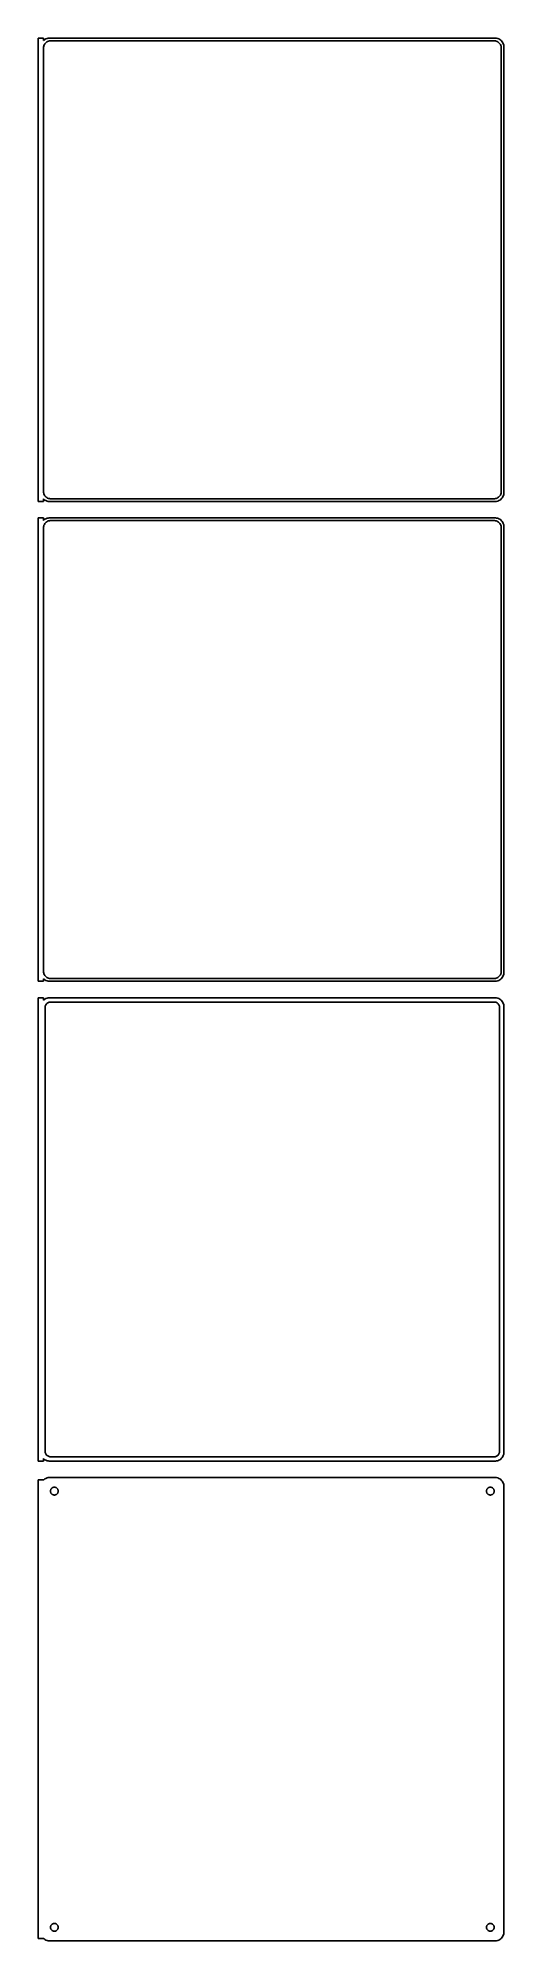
# Model space of a CAD drawing. Header units: metres. Extents: x -129 to 128, y 929 to 1975.
import ezdxf

# ---------------------------------------------------------------- set-up
doc = ezdxf.new("R2010")
doc.units = ezdxf.units.M

msp = doc.modelspace()

# ---------------------------------------------------------------- linework, layer by layer
for p, q in [((-126, 1975.49), (-129, 1975.49)), ((-129, 1975.49), (-129, 1720.51)), ((-126, 1974.06), (-126, 1975.49)), ((-125.687, 1974.35), (-126, 1974.06)), ((-126, 1970), (-125.968, 1970.5)), ((-126, 1726), (-126, 1970)), ((-125.968, 1970.5), (-125.874, 1970.99)), ((-125.874, 1970.99), (-125.719, 1971.47)), ((-125.719, 1971.47), (-125.505, 1971.93)), ((-125.179, 1974.72), (-125.687, 1974.35)), ((-125.505, 1971.93), (-125.236, 1972.35)), ((-125.236, 1972.35), (-124.916, 1972.74)), ((-124.629, 1975.02), (-125.179, 1974.72)), ((-124.916, 1972.74), (-124.55, 1973.08)), ((-124.045, 1975.26), (-124.629, 1975.02)), ((-124.55, 1973.08), (-124.143, 1973.38)), ((-124.143, 1973.38), (-123.703, 1973.62)), ((-123.437, 1975.41), (-124.045, 1975.26)), ((-123.703, 1973.62), (-123.236, 1973.8)), ((-122.814, 1975.49), (-123.437, 1975.41)), ((-123.236, 1973.8), (-122.75, 1973.93)), ((122.814, 1975.49), (-122.814, 1975.49)), ((-122.75, 1973.93), (-122.251, 1973.99)), ((-122.251, 1973.99), (122.251, 1973.99)), ((122.251, 1973.99), (122.75, 1973.93)), ((122.75, 1973.93), (123.236, 1973.8)), ((123.437, 1975.41), (122.814, 1975.49)), ((123.236, 1973.8), (123.703, 1973.62)), ((124.045, 1975.26), (123.437, 1975.41)), ((123.703, 1973.62), (124.143, 1973.38)), ((124.629, 1975.02), (124.045, 1975.26)), ((124.143, 1973.38), (124.55, 1973.08)), ((124.55, 1973.08), (124.916, 1972.74)), ((125.179, 1974.72), (124.629, 1975.02)), ((124.916, 1972.74), (125.236, 1972.35)), ((125.687, 1974.35), (125.179, 1974.72)), ((125.236, 1972.35), (125.505, 1971.93)), ((125.505, 1971.93), (125.719, 1971.47)), ((126.145, 1973.92), (125.687, 1974.35)), ((125.719, 1971.47), (125.874, 1970.99)), ((125.874, 1970.99), (125.968, 1970.5)), ((125.968, 1970.5), (126, 1970)), ((126, 1970), (126, 1726)), ((126.545, 1973.44), (126.145, 1973.92)), ((126.882, 1972.91), (126.545, 1973.44)), ((127.149, 1972.34), (126.882, 1972.91)), ((127.343, 1971.74), (127.149, 1972.34)), ((127.461, 1971.13), (127.343, 1971.74)), ((127.5, 1970.5), (127.461, 1971.13)), ((127.5, 1725.5), (127.5, 1970.5)), ((-129, 1720.51), (-126, 1720.51)), ((-125.968, 1725.5), (-126, 1726)), ((-126, 1721.94), (-125.687, 1721.65)), ((-126, 1720.51), (-126, 1721.94)), ((-125.874, 1725.01), (-125.968, 1725.5)), ((-125.719, 1724.53), (-125.874, 1725.01)), ((-125.505, 1724.07), (-125.719, 1724.53)), ((-125.687, 1721.65), (-125.179, 1721.28)), ((-125.236, 1723.65), (-125.505, 1724.07)), ((-124.916, 1723.26), (-125.236, 1723.65)), ((-125.179, 1721.28), (-124.629, 1720.98)), ((-124.55, 1722.92), (-124.916, 1723.26)), ((-124.629, 1720.98), (-124.045, 1720.74)), ((-124.143, 1722.62), (-124.55, 1722.92)), ((-123.703, 1722.38), (-124.143, 1722.62)), ((-124.045, 1720.74), (-123.437, 1720.59)), ((-123.236, 1722.2), (-123.703, 1722.38)), ((-123.437, 1720.59), (-122.814, 1720.51)), ((-122.75, 1722.07), (-123.236, 1722.2)), ((-122.814, 1720.51), (122.814, 1720.51)), ((-122.251, 1722.01), (-122.75, 1722.07)), ((122.251, 1722.01), (-122.251, 1722.01)), ((122.75, 1722.07), (122.251, 1722.01)), ((123.236, 1722.2), (122.75, 1722.07)), ((122.814, 1720.51), (123.437, 1720.59)), ((123.703, 1722.38), (123.236, 1722.2)), ((123.437, 1720.59), (124.045, 1720.74)), ((124.143, 1722.62), (123.703, 1722.38)), ((124.045, 1720.74), (124.629, 1720.98)), ((124.55, 1722.92), (124.143, 1722.62)), ((124.916, 1723.26), (124.55, 1722.92)), ((124.629, 1720.98), (125.179, 1721.28)), ((125.236, 1723.65), (124.916, 1723.26)), ((125.179, 1721.28), (125.687, 1721.65)), ((125.505, 1724.07), (125.236, 1723.65)), ((125.719, 1724.53), (125.505, 1724.07)), ((125.687, 1721.65), (126.145, 1722.08)), ((125.874, 1725.01), (125.719, 1724.53)), ((125.968, 1725.5), (125.874, 1725.01)), ((126, 1726), (125.968, 1725.5)), ((126.145, 1722.08), (126.545, 1722.56)), ((126.545, 1722.56), (126.882, 1723.09)), ((126.882, 1723.09), (127.149, 1723.66)), ((127.149, 1723.66), (127.343, 1724.26)), ((127.343, 1724.26), (127.461, 1724.87)), ((127.461, 1724.87), (127.5, 1725.5)), ((-126, 1711.49), (-129, 1711.49)), ((-129, 1711.49), (-129, 1456.51)), ((-126, 1710.06), (-126, 1711.49)), ((-125.687, 1710.35), (-126, 1710.06)), ((-125.968, 1706.5), (-125.874, 1706.99)), ((-125.874, 1706.99), (-125.719, 1707.47)), ((-125.719, 1707.47), (-125.505, 1707.93)), ((-125.179, 1710.72), (-125.687, 1710.35)), ((-125.505, 1707.93), (-125.236, 1708.35)), ((-125.236, 1708.35), (-124.916, 1708.74)), ((-124.629, 1711.02), (-125.179, 1710.72)), ((-124.916, 1708.74), (-124.55, 1709.08)), ((-124.045, 1711.26), (-124.629, 1711.02)), ((-124.55, 1709.08), (-124.143, 1709.38)), ((-124.143, 1709.38), (-123.703, 1709.62)), ((-123.437, 1711.41), (-124.045, 1711.26)), ((-123.703, 1709.62), (-123.236, 1709.8)), ((-122.814, 1711.49), (-123.437, 1711.41)), ((-123.236, 1709.8), (-122.75, 1709.93)), ((122.814, 1711.49), (-122.814, 1711.49)), ((-122.75, 1709.93), (-122.251, 1709.99)), ((-122.251, 1709.99), (122.251, 1709.99)), ((122.251, 1709.99), (122.75, 1709.93)), ((122.75, 1709.93), (123.236, 1709.8)), ((123.437, 1711.41), (122.814, 1711.49)), ((123.236, 1709.8), (123.703, 1709.62)), ((124.045, 1711.26), (123.437, 1711.41)), ((123.703, 1709.62), (124.143, 1709.38)), ((124.629, 1711.02), (124.045, 1711.26)), ((124.143, 1709.38), (124.55, 1709.08)), ((124.55, 1709.08), (124.916, 1708.74)), ((125.179, 1710.72), (124.629, 1711.02)), ((124.916, 1708.74), (125.236, 1708.35)), ((125.687, 1710.35), (125.179, 1710.72)), ((125.236, 1708.35), (125.505, 1707.93)), ((125.505, 1707.93), (125.719, 1707.47)), ((126.145, 1709.92), (125.687, 1710.35)), ((125.719, 1707.47), (125.874, 1706.99)), ((125.874, 1706.99), (125.968, 1706.5)), ((126.545, 1709.44), (126.145, 1709.92)), ((126.882, 1708.91), (126.545, 1709.44)), ((127.149, 1708.34), (126.882, 1708.91)), ((127.343, 1707.74), (127.149, 1708.34)), ((127.461, 1707.13), (127.343, 1707.74)), ((127.5, 1706.5), (127.461, 1707.13)), ((-126, 1706), (-125.968, 1706.5)), ((-126, 1462), (-126, 1706)), ((125.968, 1706.5), (126, 1706)), ((126, 1706), (126, 1462)), ((127.5, 1461.5), (127.5, 1706.5)), ((-129, 1456.51), (-126, 1456.51)), ((-125.968, 1461.5), (-126, 1462)), ((-126, 1457.94), (-125.687, 1457.65)), ((-126, 1456.51), (-126, 1457.94)), ((-125.874, 1461.01), (-125.968, 1461.5)), ((-125.719, 1460.53), (-125.874, 1461.01)), ((-125.505, 1460.07), (-125.719, 1460.53)), ((-125.687, 1457.65), (-125.179, 1457.28)), ((-125.236, 1459.65), (-125.505, 1460.07)), ((-124.916, 1459.26), (-125.236, 1459.65)), ((-125.179, 1457.28), (-124.629, 1456.98)), ((-124.55, 1458.92), (-124.916, 1459.26)), ((-124.629, 1456.98), (-124.045, 1456.74)), ((-124.143, 1458.62), (-124.55, 1458.92)), ((-123.703, 1458.38), (-124.143, 1458.62)), ((-124.045, 1456.74), (-123.437, 1456.59)), ((-123.236, 1458.2), (-123.703, 1458.38)), ((-123.437, 1456.59), (-122.814, 1456.51)), ((-122.75, 1458.07), (-123.236, 1458.2)), ((-122.814, 1456.51), (122.814, 1456.51)), ((-122.251, 1458.01), (-122.75, 1458.07)), ((122.251, 1458.01), (-122.251, 1458.01)), ((122.75, 1458.07), (122.251, 1458.01)), ((123.236, 1458.2), (122.75, 1458.07)), ((122.814, 1456.51), (123.437, 1456.59)), ((123.703, 1458.38), (123.236, 1458.2)), ((123.437, 1456.59), (124.045, 1456.74)), ((124.143, 1458.62), (123.703, 1458.38)), ((124.045, 1456.74), (124.629, 1456.98)), ((124.55, 1458.92), (124.143, 1458.62)), ((124.916, 1459.26), (124.55, 1458.92)), ((124.629, 1456.98), (125.179, 1457.28)), ((125.236, 1459.65), (124.916, 1459.26)), ((125.179, 1457.28), (125.687, 1457.65)), ((125.505, 1460.07), (125.236, 1459.65)), ((125.719, 1460.53), (125.505, 1460.07)), ((125.687, 1457.65), (126.145, 1458.08)), ((125.874, 1461.01), (125.719, 1460.53)), ((125.968, 1461.5), (125.874, 1461.01)), ((126, 1462), (125.968, 1461.5)), ((126.145, 1458.08), (126.545, 1458.56)), ((126.545, 1458.56), (126.882, 1459.09)), ((126.882, 1459.09), (127.149, 1459.66)), ((127.149, 1459.66), (127.343, 1460.26)), ((127.343, 1460.26), (127.461, 1460.87)), ((127.461, 1460.87), (127.5, 1461.5)), ((-126, 1447.48), (-129, 1447.48)), ((-129, 1447.48), (-129, 1192.52)), ((-126, 1446.06), (-126, 1447.48)), ((-125.687, 1446.35), (-126, 1446.06)), ((-125.179, 1446.72), (-125.687, 1446.35)), ((-124.629, 1447.02), (-125.179, 1446.72)), ((-124.045, 1447.26), (-124.629, 1447.02)), ((-123.437, 1447.41), (-124.045, 1447.26)), ((-122.814, 1447.49), (-123.437, 1447.41)), ((-123.325, 1444.82), (-122.962, 1444.96)), ((-122.962, 1444.96), (-122.583, 1445.06)), ((122.814, 1447.49), (-122.814, 1447.49)), ((-122.583, 1445.06), (-122.195, 1445.11)), ((-122.195, 1445.11), (122.195, 1445.11)), ((122.195, 1445.11), (122.583, 1445.06)), ((122.583, 1445.06), (122.962, 1444.96)), ((123.437, 1447.41), (122.814, 1447.49)), ((122.962, 1444.96), (123.325, 1444.82)), ((124.045, 1447.26), (123.437, 1447.41)), ((124.629, 1447.02), (124.045, 1447.26)), ((125.179, 1446.72), (124.629, 1447.02)), ((125.687, 1446.35), (125.179, 1446.72)), ((126.145, 1445.92), (125.687, 1446.35)), ((126.545, 1445.44), (126.145, 1445.92)), ((126.882, 1444.91), (126.545, 1445.44)), ((127.149, 1444.34), (126.882, 1444.91)), ((-125.113, 1442), (-125.088, 1442.39)), ((-125.113, 1198), (-125.113, 1442)), ((-125.088, 1442.39), (-125.015, 1442.77)), ((-125.015, 1442.77), (-124.894, 1443.15)), ((-124.894, 1443.15), (-124.728, 1443.5)), ((-124.728, 1443.5), (-124.518, 1443.83)), ((-124.518, 1443.83), (-124.269, 1444.13)), ((-124.269, 1444.13), (-123.984, 1444.4)), ((-123.984, 1444.4), (-123.668, 1444.63)), ((-123.668, 1444.63), (-123.325, 1444.82)), ((123.325, 1444.82), (123.668, 1444.63)), ((123.668, 1444.63), (123.984, 1444.4)), ((123.984, 1444.4), (124.269, 1444.13)), ((124.269, 1444.13), (124.518, 1443.83)), ((124.518, 1443.83), (124.728, 1443.5)), ((124.728, 1443.5), (124.894, 1443.15)), ((124.894, 1443.15), (125.015, 1442.77)), ((125.015, 1442.77), (125.088, 1442.39)), ((125.088, 1442.39), (125.113, 1442)), ((125.113, 1442), (125.113, 1198)), ((127.343, 1443.74), (127.149, 1444.34)), ((127.461, 1443.13), (127.343, 1443.74)), ((127.5, 1442.5), (127.461, 1443.13)), ((127.5, 1197.5), (127.5, 1442.5)), ((-126, 1192.52), (-126, 1193.94)), ((-126, 1193.94), (-125.687, 1193.65)), ((-125.687, 1193.65), (-125.179, 1193.28)), ((-125.088, 1197.61), (-125.113, 1198)), ((-125.015, 1197.23), (-125.088, 1197.61)), ((-124.894, 1196.85), (-125.015, 1197.23)), ((-124.728, 1196.5), (-124.894, 1196.85)), ((-124.518, 1196.17), (-124.728, 1196.5)), ((-124.269, 1195.87), (-124.518, 1196.17)), ((-123.984, 1195.6), (-124.269, 1195.87)), ((-123.668, 1195.37), (-123.984, 1195.6)), ((-123.325, 1195.18), (-123.668, 1195.37)), ((-122.962, 1195.04), (-123.325, 1195.18)), ((-122.583, 1194.94), (-122.962, 1195.04)), ((-122.195, 1194.89), (-122.583, 1194.94)), ((122.195, 1194.89), (-122.195, 1194.89)), ((122.583, 1194.94), (122.195, 1194.89)), ((122.962, 1195.04), (122.583, 1194.94)), ((123.325, 1195.18), (122.962, 1195.04)), ((123.668, 1195.37), (123.325, 1195.18)), ((123.984, 1195.6), (123.668, 1195.37)), ((124.269, 1195.87), (123.984, 1195.6)), ((124.518, 1196.17), (124.269, 1195.87)), ((124.728, 1196.5), (124.518, 1196.17)), ((124.894, 1196.85), (124.728, 1196.5)), ((125.015, 1197.23), (124.894, 1196.85)), ((125.088, 1197.61), (125.015, 1197.23)), ((125.113, 1198), (125.088, 1197.61)), ((125.179, 1193.28), (125.687, 1193.65)), ((125.687, 1193.65), (126.145, 1194.08)), ((126.145, 1194.08), (126.545, 1194.56)), ((126.545, 1194.56), (126.882, 1195.09)), ((126.882, 1195.09), (127.149, 1195.66)), ((127.149, 1195.66), (127.343, 1196.26)), ((127.343, 1196.26), (127.461, 1196.87)), ((127.461, 1196.87), (127.5, 1197.5)), ((-129, 1192.52), (-126, 1192.52)), ((-125.179, 1193.28), (-124.629, 1192.98)), ((-124.629, 1192.98), (-124.045, 1192.74)), ((-124.045, 1183.26), (-124.629, 1183.02)), ((-124.045, 1192.74), (-123.437, 1192.59)), ((-123.437, 1183.41), (-124.045, 1183.26)), ((-123.437, 1192.59), (-122.814, 1192.51)), ((-122.814, 1183.49), (-123.437, 1183.41)), ((-122.814, 1192.51), (122.814, 1192.51)), ((122.814, 1183.49), (-122.814, 1183.49)), ((122.814, 1192.51), (123.437, 1192.59)), ((123.437, 1183.41), (122.814, 1183.49)), ((123.437, 1192.59), (124.045, 1192.74)), ((124.045, 1183.26), (123.437, 1183.41)), ((124.045, 1192.74), (124.629, 1192.98)), ((124.629, 1183.02), (124.045, 1183.26)), ((124.629, 1192.98), (125.179, 1193.28)), ((-126, 1182.15), (-129, 1182.15)), ((-129, 1182.15), (-129, 929.847)), ((-125.687, 1182.35), (-126, 1182.06)), ((-126, 1182.06), (-126, 1182.15)), ((-125.179, 1182.72), (-125.687, 1182.35)), ((-124.629, 1183.02), (-125.179, 1182.72)), ((-122.135, 1176), (-122.118, 1176.27)), ((-122.118, 1175.73), (-122.135, 1176)), ((-122.118, 1176.27), (-122.068, 1176.53)), ((-122.068, 1175.47), (-122.118, 1175.73)), ((-122.068, 1176.53), (-121.985, 1176.79)), ((-121.985, 1175.21), (-122.068, 1175.47)), ((-121.985, 1176.79), (-121.871, 1177.03)), ((-121.871, 1174.97), (-121.985, 1175.21)), ((-121.871, 1177.03), (-121.727, 1177.26)), ((-121.727, 1174.74), (-121.871, 1174.97)), ((-121.727, 1177.26), (-121.557, 1177.46)), ((-121.557, 1174.54), (-121.727, 1174.74)), ((-121.557, 1177.46), (-121.361, 1177.65)), ((-121.361, 1174.35), (-121.557, 1174.54)), ((-121.361, 1177.65), (-121.144, 1177.8)), ((-121.144, 1174.2), (-121.361, 1174.35)), ((-121.144, 1177.8), (-120.909, 1177.93)), ((-120.909, 1174.07), (-121.144, 1174.2)), ((-120.909, 1177.93), (-120.66, 1178.03)), ((-120.66, 1173.97), (-120.909, 1174.07)), ((-120.66, 1178.03), (-120.4, 1178.1)), ((-120.4, 1173.9), (-120.66, 1173.97)), ((-120.4, 1178.1), (-120.134, 1178.13)), ((-120.134, 1173.87), (-120.4, 1173.9)), ((-120.134, 1178.13), (-119.866, 1178.13)), ((-119.866, 1173.87), (-120.134, 1173.87)), ((-119.866, 1178.13), (-119.6, 1178.1)), ((-119.6, 1173.9), (-119.866, 1173.87)), ((-119.6, 1178.1), (-119.34, 1178.03)), ((-119.34, 1173.97), (-119.6, 1173.9)), ((-119.34, 1178.03), (-119.091, 1177.93)), ((-119.091, 1174.07), (-119.34, 1173.97)), ((-119.091, 1177.93), (-118.856, 1177.8)), ((-118.856, 1174.2), (-119.091, 1174.07)), ((-118.856, 1177.8), (-118.639, 1177.65)), ((-118.639, 1174.35), (-118.856, 1174.2)), ((-118.639, 1177.65), (-118.443, 1177.46)), ((-118.443, 1174.54), (-118.639, 1174.35)), ((-118.443, 1177.46), (-118.273, 1177.26)), ((-118.273, 1174.74), (-118.443, 1174.54)), ((-118.273, 1177.26), (-118.129, 1177.03)), ((-118.129, 1174.97), (-118.273, 1174.74)), ((-118.129, 1177.03), (-118.015, 1176.79)), ((-118.015, 1175.21), (-118.129, 1174.97)), ((-118.015, 1176.79), (-117.932, 1176.53)), ((-117.932, 1175.47), (-118.015, 1175.21)), ((-117.932, 1176.53), (-117.882, 1176.27)), ((-117.882, 1175.73), (-117.932, 1175.47)), ((-117.882, 1176.27), (-117.865, 1176)), ((-117.865, 1176), (-117.882, 1175.73)), ((117.865, 1176), (117.882, 1176.27)), ((117.882, 1175.73), (117.865, 1176)), ((117.882, 1176.27), (117.932, 1176.53)), ((117.932, 1175.47), (117.882, 1175.73)), ((117.932, 1176.53), (118.015, 1176.79)), ((118.015, 1175.21), (117.932, 1175.47)), ((118.015, 1176.79), (118.129, 1177.03)), ((118.129, 1174.97), (118.015, 1175.21)), ((118.129, 1177.03), (118.273, 1177.26)), ((118.273, 1174.74), (118.129, 1174.97)), ((118.273, 1177.26), (118.443, 1177.46)), ((118.443, 1174.54), (118.273, 1174.74)), ((118.443, 1177.46), (118.639, 1177.65)), ((118.639, 1174.35), (118.443, 1174.54)), ((118.639, 1177.65), (118.856, 1177.8)), ((118.856, 1174.2), (118.639, 1174.35)), ((118.856, 1177.8), (119.091, 1177.93)), ((119.091, 1174.07), (118.856, 1174.2)), ((119.091, 1177.93), (119.34, 1178.03)), ((119.34, 1173.97), (119.091, 1174.07)), ((119.34, 1178.03), (119.6, 1178.1)), ((119.6, 1173.9), (119.34, 1173.97)), ((119.6, 1178.1), (119.866, 1178.13)), ((119.866, 1173.87), (119.6, 1173.9)), ((119.866, 1178.13), (120.134, 1178.13)), ((120.134, 1173.87), (119.866, 1173.87)), ((120.134, 1178.13), (120.4, 1178.1)), ((120.4, 1173.9), (120.134, 1173.87)), ((120.4, 1178.1), (120.66, 1178.03)), ((120.66, 1173.97), (120.4, 1173.9)), ((120.66, 1178.03), (120.909, 1177.93)), ((120.909, 1174.07), (120.66, 1173.97)), ((120.909, 1177.93), (121.144, 1177.8)), ((121.144, 1174.2), (120.909, 1174.07)), ((121.144, 1177.8), (121.361, 1177.65)), ((121.361, 1174.35), (121.144, 1174.2)), ((121.361, 1177.65), (121.557, 1177.46)), ((121.557, 1174.54), (121.361, 1174.35)), ((121.557, 1177.46), (121.727, 1177.26)), ((121.727, 1174.74), (121.557, 1174.54)), ((121.727, 1177.26), (121.871, 1177.03)), ((121.871, 1174.97), (121.727, 1174.74)), ((121.871, 1177.03), (121.985, 1176.79)), ((121.985, 1175.21), (121.871, 1174.97)), ((121.985, 1176.79), (122.068, 1176.53)), ((122.068, 1175.47), (121.985, 1175.21)), ((122.068, 1176.53), (122.118, 1176.27)), ((122.118, 1175.73), (122.068, 1175.47)), ((122.118, 1176.27), (122.135, 1176)), ((122.135, 1176), (122.118, 1175.73)), ((125.179, 1182.72), (124.629, 1183.02)), ((125.687, 1182.35), (125.179, 1182.72)), ((126.145, 1181.92), (125.687, 1182.35)), ((126.545, 1181.44), (126.145, 1181.92)), ((126.882, 1180.91), (126.545, 1181.44)), ((127.149, 1180.34), (126.882, 1180.91)), ((127.343, 1179.74), (127.149, 1180.34)), ((127.461, 1179.13), (127.343, 1179.74)), ((127.5, 1178.5), (127.461, 1179.13)), ((127.5, 933.5), (127.5, 1178.5)), ((-122.135, 936), (-122.118, 936.268)), ((-122.118, 935.732), (-122.135, 936)), ((-122.118, 936.268), (-122.068, 936.531)), ((-122.068, 935.469), (-122.118, 935.732)), ((-122.068, 936.531), (-121.985, 936.786)), ((-121.985, 935.214), (-122.068, 935.469)), ((-121.985, 936.786), (-121.871, 937.029)), ((-121.871, 934.971), (-121.985, 935.214)), ((-121.871, 937.029), (-121.727, 937.255)), ((-121.727, 934.745), (-121.871, 934.971)), ((-121.727, 937.255), (-121.557, 937.462)), ((-121.557, 934.538), (-121.727, 934.745)), ((-121.557, 937.462), (-121.361, 937.645)), ((-121.361, 934.355), (-121.557, 934.538)), ((-121.361, 937.645), (-121.144, 937.803)), ((-121.144, 934.197), (-121.361, 934.355)), ((-121.144, 937.803), (-120.909, 937.932)), ((-120.909, 934.068), (-121.144, 934.197)), ((-120.909, 937.932), (-120.66, 938.031)), ((-120.66, 933.969), (-120.909, 934.068)), ((-120.66, 938.031), (-120.4, 938.097)), ((-120.4, 933.903), (-120.66, 933.969)), ((-120.4, 938.097), (-120.134, 938.131)), ((-120.134, 933.869), (-120.4, 933.903)), ((-120.134, 938.131), (-119.866, 938.131)), ((-119.866, 933.869), (-120.134, 933.869)), ((-119.866, 938.131), (-119.6, 938.097)), ((-119.6, 933.903), (-119.866, 933.869)), ((-119.6, 938.097), (-119.34, 938.031)), ((-119.34, 933.969), (-119.6, 933.903)), ((-119.34, 938.031), (-119.091, 937.932)), ((-119.091, 934.068), (-119.34, 933.969)), ((-119.091, 937.932), (-118.856, 937.803)), ((-118.856, 934.197), (-119.091, 934.068)), ((-118.856, 937.803), (-118.639, 937.645)), ((-118.639, 934.355), (-118.856, 934.197)), ((-118.639, 937.645), (-118.443, 937.462)), ((-118.443, 934.538), (-118.639, 934.355)), ((-118.443, 937.462), (-118.273, 937.255)), ((-118.273, 934.745), (-118.443, 934.538)), ((-118.273, 937.255), (-118.129, 937.029)), ((-118.129, 934.971), (-118.273, 934.745)), ((-118.129, 937.029), (-118.015, 936.786)), ((-118.015, 935.214), (-118.129, 934.971)), ((-118.015, 936.786), (-117.932, 936.531)), ((-117.932, 935.469), (-118.015, 935.214)), ((-117.932, 936.531), (-117.882, 936.268)), ((-117.882, 935.732), (-117.932, 935.469)), ((-117.882, 936.268), (-117.865, 936)), ((-117.865, 936), (-117.882, 935.732)), ((117.865, 936), (117.882, 936.268)), ((117.882, 935.732), (117.865, 936)), ((117.882, 936.268), (117.932, 936.531)), ((117.932, 935.469), (117.882, 935.732)), ((117.932, 936.531), (118.015, 936.786)), ((118.015, 935.214), (117.932, 935.469)), ((118.015, 936.786), (118.129, 937.029)), ((118.129, 934.971), (118.015, 935.214)), ((118.129, 937.029), (118.273, 937.255)), ((118.273, 934.745), (118.129, 934.971)), ((118.273, 937.255), (118.443, 937.462)), ((118.443, 934.538), (118.273, 934.745)), ((118.443, 937.462), (118.639, 937.645)), ((118.639, 934.355), (118.443, 934.538)), ((118.639, 937.645), (118.856, 937.803)), ((118.856, 934.197), (118.639, 934.355)), ((118.856, 937.803), (119.091, 937.932)), ((119.091, 934.068), (118.856, 934.197)), ((119.091, 937.932), (119.34, 938.031)), ((119.34, 933.969), (119.091, 934.068)), ((119.34, 938.031), (119.6, 938.097)), ((119.6, 933.903), (119.34, 933.969)), ((119.6, 938.097), (119.866, 938.131)), ((119.866, 933.869), (119.6, 933.903)), ((119.866, 938.131), (120.134, 938.131)), ((120.134, 933.869), (119.866, 933.869)), ((120.134, 938.131), (120.4, 938.097)), ((120.4, 933.903), (120.134, 933.869)), ((120.4, 938.097), (120.66, 938.031)), ((120.66, 933.969), (120.4, 933.903)), ((120.66, 938.031), (120.909, 937.932)), ((120.909, 934.068), (120.66, 933.969)), ((120.909, 937.932), (121.144, 937.803)), ((121.144, 934.197), (120.909, 934.068)), ((121.144, 937.803), (121.361, 937.645)), ((121.361, 934.355), (121.144, 934.197)), ((121.361, 937.645), (121.557, 937.462)), ((121.557, 934.538), (121.361, 934.355)), ((121.557, 937.462), (121.727, 937.255)), ((121.727, 934.745), (121.557, 934.538)), ((121.727, 937.255), (121.871, 937.029)), ((121.871, 934.971), (121.727, 934.745)), ((121.871, 937.029), (121.985, 936.786)), ((121.985, 935.214), (121.871, 934.971)), ((121.985, 936.786), (122.068, 936.531)), ((122.068, 935.469), (121.985, 935.214)), ((122.068, 936.531), (122.118, 936.268)), ((122.118, 935.732), (122.068, 935.469)), ((122.118, 936.268), (122.135, 936)), ((122.135, 936), (122.118, 935.732)), ((127.149, 931.659), (127.343, 932.257)), ((127.343, 932.257), (127.461, 932.873)), ((127.461, 932.873), (127.5, 933.5)), ((-129, 929.847), (-126, 929.847)), ((-126, 929.847), (-126, 929.941)), ((-126, 929.941), (-125.687, 929.647)), ((-125.687, 929.647), (-125.179, 929.278)), ((-125.179, 929.278), (-124.629, 928.976)), ((-124.629, 928.976), (-124.045, 928.745)), ((-124.045, 928.745), (-123.437, 928.589)), ((-123.437, 928.589), (-122.814, 928.51)), ((-122.814, 928.51), (122.814, 928.51)), ((122.814, 928.51), (123.437, 928.589)), ((123.437, 928.589), (124.045, 928.745)), ((124.045, 928.745), (124.629, 928.976)), ((124.629, 928.976), (125.179, 929.278)), ((125.179, 929.278), (125.687, 929.647)), ((125.687, 929.647), (126.145, 930.077)), ((126.145, 930.077), (126.545, 930.561)), ((126.545, 930.561), (126.882, 931.091)), ((126.882, 931.091), (127.149, 931.659))]:
    msp.add_line(p, q)

doc.saveas('drawing.dxf')
